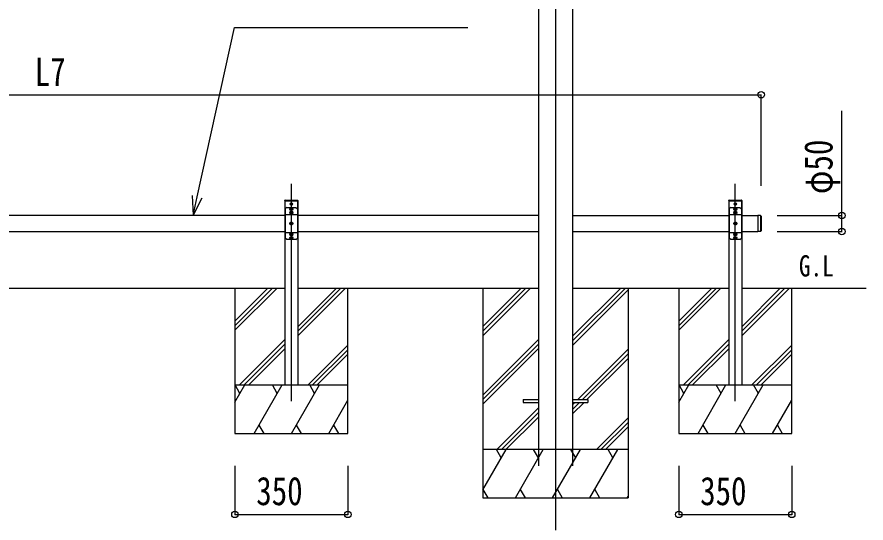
# Model space of a CAD drawing. Units: millimetres, scale not verified. Extents: x -14718 to 14718, y -10395 to 10395.
# Drawn here: x -2058 to 573, y -5136 to -3569 of the extents above; entities that cross this region are included whole.
import ezdxf
from ezdxf.enums import TextEntityAlignment as Align

# ---------------------------------------------------------------- set-up
doc = ezdxf.new("R2010")
doc.units = ezdxf.units.MM
doc.header["$LTSCALE"] = 40
for name, color, linetype in [('0-2_USER1', 3, 'Continuous'), ('0-4_YKK_12', 2, 'Continuous'), ('0-5_YKK_13', 4, 'Continuous'), ('0-6_YKK_A1', 4, 'Continuous'), ('0-7_YKK_D', 6, 'Continuous')]:
    doc.layers.add(name, color=color, linetype=linetype)
doc.styles.add('ＭＳ ゴシック', font='')
doc.styles.get('ＭＳ ゴシック').set_extended_font_data('MS Gothic')

msp = doc.modelspace()

# ---------------------------------------------------------------- linework, layer by layer
at = {"layer": '0-4_YKK_12'}
for p, q in [((-389.41, -2112.58), (-389.41, -5158.25)), ((-1207.74, -4758.25), (-1207.74, -4085.75)), ((167.59, -4758.25), (167.59, -4085.75)), ((-1211.89, -4148.25), (-1203.59, -4148.25)), ((-1207.74, -4152.4), (-1207.74, -4144.1)), ((163.44, -4148.25), (171.74, -4148.25)), ((167.59, -4152.4), (167.59, -4144.1)), ((-1213.48, -4163.75), (-1202.01, -4163.75)), ((-1213.48, -4174.75), (-1202.01, -4174.75)), ((-1207.74, -4169.48), (-1207.74, -4158.01)), ((-1207.74, -4180.48), (-1207.74, -4169.01)), ((161.86, -4163.75), (173.33, -4163.75)), ((161.86, -4174.75), (173.33, -4174.75)), ((167.59, -4169.48), (167.59, -4158.01)), ((167.59, -4180.48), (167.59, -4169.01)), ((-1213.48, -4208.25), (-1202.01, -4208.25)), ((-1207.74, -4213.98), (-1207.74, -4202.51)), ((161.86, -4208.25), (173.33, -4208.25)), ((167.59, -4213.98), (167.59, -4202.51)), ((-1213.48, -4241.75), (-1202.01, -4241.75)), ((-1213.48, -4252.75), (-1202.01, -4252.75)), ((-1207.74, -4247.48), (-1207.74, -4236.01)), ((-1207.74, -4258.48), (-1207.74, -4247.01)), ((161.86, -4241.75), (173.33, -4241.75)), ((161.86, -4252.75), (173.33, -4252.75)), ((167.59, -4247.48), (167.59, -4236.01)), ((167.59, -4258.48), (167.59, -4247.01))]:
    msp.add_line(p, q, dxfattribs=at)
at = {"layer": '0-5_YKK_13'}
for p, q in [((-1228.24, -4138.25), (-1228.15, -4136.69)), ((-1227.24, -4138.25), (-1228.24, -4138.25)), ((-1227.24, -4138.25), (-1188.24, -4138.25)), ((-1227.15, -4135.75), (-1188.34, -4135.75)), ((-1209.79, -4147.9), (-1209.79, -4148.6)), ((-1209.79, -4147.9), (-1208.59, -4147.9)), ((-1209.79, -4148.6), (-1208.59, -4148.6)), ((-1208.09, -4146.2), (-1207.39, -4146.2)), ((-1208.09, -4146.2), (-1208.09, -4147.4)), ((-1208.09, -4149.1), (-1208.09, -4150.3)), ((-1208.09, -4150.3), (-1207.39, -4150.3)), ((-1207.39, -4146.2), (-1207.39, -4147.4)), ((-1207.39, -4149.1), (-1207.39, -4150.3)), ((-1206.89, -4147.9), (-1205.69, -4147.9)), ((-1206.89, -4148.6), (-1205.69, -4148.6)), ((-1205.69, -4147.9), (-1205.69, -4148.6)), ((147.09, -4138.25), (147.19, -4136.69)), ((148.09, -4138.25), (147.09, -4138.25)), ((148.09, -4138.25), (187.09, -4138.25)), ((148.19, -4135.75), (187, -4135.75)), ((165.54, -4147.9), (165.54, -4148.6)), ((165.54, -4147.9), (166.74, -4147.9)), ((165.54, -4148.6), (166.74, -4148.6)), ((167.24, -4146.2), (167.94, -4146.2)), ((167.24, -4146.2), (167.24, -4147.4)), ((167.24, -4149.1), (167.24, -4150.3)), ((167.24, -4150.3), (167.94, -4150.3)), ((167.94, -4146.2), (167.94, -4147.4)), ((167.94, -4149.1), (167.94, -4150.3)), ((168.44, -4147.9), (169.64, -4147.9)), ((168.44, -4148.6), (169.64, -4148.6)), ((169.64, -4147.9), (169.64, -4148.6)), ((-1221.74, -4158.25), (-1226.74, -4163.25)), ((-1226.74, -4163.25), (-1226.74, -4193.53)), ((-1226.74, -4180.65), (-1188.74, -4180.65)), ((-1221.74, -4158.25), (-1208.46, -4158.25)), ((-1210.12, -4163.15), (-1209.08, -4163.14)), ((-1210.12, -4164.34), (-1209.08, -4164.36)), ((-1210.12, -4174.15), (-1209.08, -4174.14)), ((-1210.12, -4175.34), (-1209.08, -4175.36)), ((-1209.08, -4163.14), (-1208.47, -4163.02)), ((-1209.08, -4164.36), (-1208.47, -4164.48)), ((-1209.08, -4174.14), (-1208.47, -4174.02)), ((-1209.08, -4175.36), (-1208.47, -4175.48)), ((-1208.35, -4162.41), (-1208.47, -4163.02)), ((-1208.35, -4165.09), (-1208.47, -4164.48)), ((-1208.35, -4173.41), (-1208.47, -4174.02)), ((-1208.35, -4176.09), (-1208.47, -4175.48)), ((-1208.34, -4161.37), (-1208.35, -4162.41)), ((-1208.34, -4166.13), (-1208.35, -4165.09)), ((-1208.34, -4172.37), (-1208.35, -4173.41)), ((-1208.34, -4177.13), (-1208.35, -4176.09)), ((-1207.15, -4161.37), (-1207.13, -4162.41)), ((-1207.15, -4166.13), (-1207.13, -4165.09)), ((-1207.15, -4172.37), (-1207.13, -4173.41)), ((-1207.15, -4177.13), (-1207.13, -4176.09)), ((-1207.13, -4162.41), (-1207.01, -4163.02)), ((-1207.13, -4165.09), (-1207.01, -4164.48)), ((-1207.13, -4173.41), (-1207.01, -4174.02)), ((-1207.13, -4176.09), (-1207.01, -4175.48)), ((-1207.03, -4158.25), (-1193.74, -4158.25)), ((-1206.4, -4163.14), (-1207.01, -4163.02)), ((-1206.4, -4164.36), (-1207.01, -4164.48)), ((-1206.4, -4174.14), (-1207.01, -4174.02)), ((-1206.4, -4175.36), (-1207.01, -4175.48)), ((-1205.37, -4163.15), (-1206.4, -4163.14)), ((-1205.37, -4164.34), (-1206.4, -4164.36)), ((-1205.37, -4174.15), (-1206.4, -4174.14)), ((-1205.37, -4175.34), (-1206.4, -4175.36)), ((-1193.74, -4158.25), (-1188.74, -4163.25)), ((-1188.74, -4163.25), (-1188.74, -4193.53)), ((153.59, -4158.25), (148.59, -4163.25)), ((148.59, -4163.25), (148.59, -4193.53)), ((148.59, -4180.65), (186.59, -4180.65)), ((153.59, -4158.25), (166.88, -4158.25)), ((165.21, -4163.15), (166.25, -4163.14)), ((165.21, -4164.34), (166.25, -4164.36)), ((165.21, -4174.15), (166.25, -4174.14)), ((165.21, -4175.34), (166.25, -4175.36)), ((166.25, -4163.14), (166.86, -4163.02)), ((166.25, -4164.36), (166.86, -4164.48)), ((166.25, -4174.14), (166.86, -4174.02)), ((166.25, -4175.36), (166.86, -4175.48)), ((166.98, -4162.41), (166.86, -4163.02)), ((166.98, -4165.09), (166.86, -4164.48)), ((166.98, -4173.41), (166.86, -4174.02)), ((166.98, -4176.09), (166.86, -4175.48)), ((167, -4161.37), (166.98, -4162.41)), ((167, -4166.13), (166.98, -4165.09)), ((167, -4172.37), (166.98, -4173.41)), ((167, -4177.13), (166.98, -4176.09)), ((168.18, -4161.37), (168.2, -4162.41)), ((168.18, -4166.13), (168.2, -4165.09)), ((168.18, -4172.37), (168.2, -4173.41)), ((168.18, -4177.13), (168.2, -4176.09)), ((168.2, -4162.41), (168.32, -4163.02)), ((168.2, -4165.09), (168.32, -4164.48)), ((168.2, -4173.41), (168.32, -4174.02)), ((168.2, -4176.09), (168.32, -4175.48)), ((168.31, -4158.25), (181.59, -4158.25)), ((168.93, -4163.14), (168.32, -4163.02)), ((168.93, -4164.36), (168.32, -4164.48)), ((168.93, -4174.14), (168.32, -4174.02)), ((168.93, -4175.36), (168.32, -4175.48)), ((169.96, -4163.15), (168.93, -4163.14)), ((169.97, -4164.34), (168.93, -4164.36)), ((169.96, -4174.15), (168.93, -4174.14)), ((169.97, -4175.34), (168.93, -4175.36)), ((181.59, -4158.25), (186.59, -4163.25)), ((186.59, -4163.25), (186.59, -4193.53)), ((-1226.74, -4194.96), (-1226.74, -4221.53)), ((-1210.12, -4207.65), (-1209.08, -4207.64)), ((-1210.12, -4208.84), (-1209.08, -4208.86)), ((-1209.08, -4207.64), (-1208.47, -4207.52)), ((-1209.08, -4208.86), (-1208.47, -4208.98)), ((-1208.35, -4206.91), (-1208.47, -4207.52)), ((-1208.34, -4205.87), (-1208.35, -4206.91)), ((-1207.15, -4205.87), (-1207.13, -4206.91)), ((-1207.13, -4206.91), (-1207.01, -4207.52)), ((-1206.4, -4207.64), (-1207.01, -4207.52)), ((-1206.4, -4208.86), (-1207.01, -4208.98)), ((-1205.37, -4207.65), (-1206.4, -4207.64)), ((-1205.37, -4208.84), (-1206.4, -4208.86)), ((-1188.74, -4194.96), (-1188.74, -4221.53)), ((148.59, -4194.96), (148.59, -4221.53)), ((165.21, -4207.65), (166.25, -4207.64)), ((165.21, -4208.84), (166.25, -4208.86)), ((166.25, -4207.64), (166.86, -4207.52)), ((166.25, -4208.86), (166.86, -4208.98)), ((166.98, -4206.91), (166.86, -4207.52)), ((167, -4205.87), (166.98, -4206.91)), ((168.18, -4205.87), (168.2, -4206.91)), ((168.2, -4206.91), (168.32, -4207.52)), ((168.93, -4207.64), (168.32, -4207.52)), ((168.93, -4208.86), (168.32, -4208.98)), ((169.96, -4207.65), (168.93, -4207.64)), ((169.97, -4208.84), (168.93, -4208.86)), ((186.59, -4194.96), (186.59, -4221.53)), ((237.59, -4183.25), (237.59, -4233.25)), ((245.59, -4183.25), (237.59, -4183.25)), ((245.59, -4183.25), (245.59, -4233.25)), ((247.59, -4185.25), (245.59, -4183.25)), ((247.59, -4185.25), (247.59, -4231.25)), ((-1226.74, -4222.96), (-1226.74, -4253.25)), ((-1208.35, -4209.59), (-1208.47, -4208.98)), ((-1208.34, -4210.63), (-1208.35, -4209.59)), ((-1207.15, -4210.63), (-1207.13, -4209.59)), ((-1207.13, -4209.59), (-1207.01, -4208.98)), ((-1188.74, -4222.96), (-1188.74, -4253.25)), ((148.59, -4222.96), (148.59, -4253.25)), ((166.98, -4209.59), (166.86, -4208.98)), ((167, -4210.63), (166.98, -4209.59)), ((168.18, -4210.63), (168.2, -4209.59)), ((168.2, -4209.59), (168.32, -4208.98)), ((186.59, -4222.96), (186.59, -4253.25)), ((245.59, -4233.25), (237.59, -4233.25)), ((247.59, -4231.25), (245.59, -4233.25)), ((-1226.74, -4235.85), (-1188.74, -4235.85)), ((-1221.74, -4258.25), (-1226.74, -4253.25)), ((-1208.46, -4258.25), (-1221.74, -4258.25)), ((-1210.12, -4241.15), (-1209.08, -4241.14)), ((-1210.12, -4242.34), (-1209.08, -4242.36)), ((-1210.12, -4252.15), (-1209.08, -4252.14)), ((-1210.12, -4253.34), (-1209.08, -4253.36)), ((-1209.08, -4241.14), (-1208.47, -4241.02)), ((-1209.08, -4242.36), (-1208.47, -4242.48)), ((-1209.08, -4252.14), (-1208.47, -4252.02)), ((-1209.08, -4253.36), (-1208.47, -4253.48)), ((-1208.35, -4240.41), (-1208.47, -4241.02)), ((-1208.35, -4243.09), (-1208.47, -4242.48)), ((-1208.35, -4251.41), (-1208.47, -4252.02)), ((-1208.35, -4254.09), (-1208.47, -4253.48)), ((-1208.34, -4239.37), (-1208.35, -4240.41)), ((-1208.34, -4244.13), (-1208.35, -4243.09)), ((-1208.34, -4250.37), (-1208.35, -4251.41)), ((-1208.34, -4255.13), (-1208.35, -4254.09)), ((-1207.15, -4239.37), (-1207.13, -4240.41)), ((-1207.15, -4244.13), (-1207.13, -4243.09)), ((-1207.15, -4250.37), (-1207.13, -4251.41)), ((-1207.15, -4255.13), (-1207.13, -4254.09)), ((-1207.13, -4240.41), (-1207.01, -4241.02)), ((-1207.13, -4243.09), (-1207.01, -4242.48)), ((-1207.13, -4251.41), (-1207.01, -4252.02)), ((-1207.13, -4254.09), (-1207.01, -4253.48)), ((-1193.74, -4258.25), (-1207.03, -4258.25)), ((-1206.4, -4241.14), (-1207.01, -4241.02)), ((-1206.4, -4242.36), (-1207.01, -4242.48)), ((-1206.4, -4252.14), (-1207.01, -4252.02)), ((-1206.4, -4253.36), (-1207.01, -4253.48)), ((-1205.37, -4241.15), (-1206.4, -4241.14)), ((-1205.37, -4242.34), (-1206.4, -4242.36)), ((-1205.37, -4252.15), (-1206.4, -4252.14)), ((-1205.37, -4253.34), (-1206.4, -4253.36)), ((-1193.74, -4258.25), (-1188.74, -4253.25)), ((148.59, -4235.85), (186.59, -4235.85)), ((153.59, -4258.25), (148.59, -4253.25)), ((166.88, -4258.25), (153.59, -4258.25)), ((165.21, -4241.15), (166.25, -4241.14)), ((165.21, -4242.34), (166.25, -4242.36)), ((165.21, -4252.15), (166.25, -4252.14)), ((165.21, -4253.34), (166.25, -4253.36)), ((166.25, -4241.14), (166.86, -4241.02)), ((166.25, -4242.36), (166.86, -4242.48)), ((166.25, -4252.14), (166.86, -4252.02)), ((166.25, -4253.36), (166.86, -4253.48)), ((166.98, -4240.41), (166.86, -4241.02)), ((166.98, -4243.09), (166.86, -4242.48)), ((166.98, -4251.41), (166.86, -4252.02)), ((166.98, -4254.09), (166.86, -4253.48)), ((167, -4239.37), (166.98, -4240.41)), ((167, -4244.13), (166.98, -4243.09)), ((167, -4250.37), (166.98, -4251.41)), ((167, -4255.13), (166.98, -4254.09)), ((168.18, -4239.37), (168.2, -4240.41)), ((168.18, -4244.13), (168.2, -4243.09)), ((168.18, -4250.37), (168.2, -4251.41)), ((168.18, -4255.13), (168.2, -4254.09)), ((168.2, -4240.41), (168.32, -4241.02)), ((168.2, -4243.09), (168.32, -4242.48)), ((168.2, -4251.41), (168.32, -4252.02)), ((168.2, -4254.09), (168.32, -4253.48)), ((181.59, -4258.25), (168.31, -4258.25)), ((168.93, -4241.14), (168.32, -4241.02)), ((168.93, -4242.36), (168.32, -4242.48)), ((168.93, -4252.14), (168.32, -4252.02)), ((168.93, -4253.36), (168.32, -4253.48)), ((169.96, -4241.15), (168.93, -4241.14)), ((169.97, -4242.34), (168.93, -4242.36)), ((169.96, -4252.15), (168.93, -4252.14)), ((169.97, -4253.34), (168.93, -4253.36)), ((181.59, -4258.25), (186.59, -4253.25)), ((-489.41, -4753.75), (-489.41, -4762.75)), ((-489.41, -4753.75), (-442.41, -4753.75)), ((-336.41, -4753.75), (-289.41, -4753.75)), ((-289.41, -4753.75), (-289.41, -4762.75)), ((-489.41, -4762.75), (-442.41, -4762.75)), ((-336.41, -4762.75), (-289.41, -4762.75))]:
    msp.add_line(p, q, dxfattribs=at)
for points in [[(-1187.34, -4136.69), (-1187.24, -4138.25), (-1188.24, -4138.25)], [(188, -4136.69), (188.09, -4138.25), (187.09, -4138.25)]]:
    msp.add_lwpolyline(points, dxfattribs=at)
for centre, radius in [((-1207.74, -4148.25), 3.75), ((167.59, -4148.25), 3.75), ((-1207.74, -4163.75), 4.74), ((-1207.74, -4174.75), 4.74), ((167.59, -4163.75), 4.74), ((167.59, -4174.75), 4.74), ((-1207.74, -4208.25), 4.74), ((167.59, -4208.25), 4.74), ((-1207.74, -4241.75), 4.74), ((-1207.74, -4252.75), 4.74), ((167.59, -4241.75), 4.74), ((167.59, -4252.75), 4.74)]:
    msp.add_circle(centre, radius, dxfattribs=at)
for centre, radius, start, end in [((-1227.15, -4136.75), 1, 90, 176.5), ((-1208.59, -4147.4), 0.5, 270, 0), ((-1208.59, -4149.1), 0.5, 0, 90), ((-1206.89, -4147.4), 0.5, 180, 270), ((-1206.89, -4149.1), 0.5, 90, 180), ((-1188.34, -4136.75), 1, 3.5, 90), ((148.19, -4136.75), 1, 90, 176.5), ((166.74, -4147.4), 0.5, 270, 0), ((166.74, -4149.1), 0.5, 0, 90), ((168.44, -4147.4), 0.5, 180, 270), ((168.44, -4149.1), 0.5, 90, 180), ((187, -4136.75), 1, 3.5, 90), ((-1207.74, -4163.75), 2.45, 165.9892, 194.0108), ((-1207.74, -4174.75), 2.45, 165.9892, 194.0108), ((-1207.74, -4157.55), 1, 224.427, 315.573), ((-1207.74, -4163.75), 2.45, 75.9892, 104.0108), ((-1207.74, -4163.75), 2.45, 255.9892, 284.0108), ((-1207.74, -4174.75), 2.45, 75.9892, 104.0108), ((-1207.74, -4174.75), 2.45, 255.9892, 284.0108), ((-1207.74, -4163.75), 2.45, 345.9892, 14.0108), ((-1207.74, -4174.75), 2.45, 345.9892, 14.0108), ((167.59, -4163.75), 2.45, 165.9892, 194.0108), ((167.59, -4174.75), 2.45, 165.9892, 194.0108), ((167.59, -4157.55), 1, 224.427, 315.573), ((167.59, -4163.75), 2.45, 75.9892, 104.0108), ((167.59, -4163.75), 2.45, 255.9892, 284.0108), ((167.59, -4174.75), 2.45, 75.9892, 104.0108), ((167.59, -4174.75), 2.45, 255.9892, 284.0108), ((167.59, -4163.75), 2.45, 345.9892, 14.0108), ((167.59, -4174.75), 2.45, 345.9892, 14.0108), ((-1227.44, -4194.25), 1, 314.427, 45.573), ((-1207.74, -4208.25), 2.45, 165.9892, 194.0108), ((-1207.74, -4208.25), 2.45, 75.9892, 104.0108), ((-1207.74, -4208.25), 2.45, 345.9892, 14.0108), ((-1188.04, -4194.25), 1, 134.427, 225.573), ((147.89, -4194.25), 1, 314.427, 45.573), ((167.59, -4208.25), 2.45, 165.9892, 194.0108), ((167.59, -4208.25), 2.45, 75.9892, 104.0108), ((167.59, -4208.25), 2.45, 345.9892, 14.0108), ((187.29, -4194.25), 1, 134.427, 225.573), ((-1227.44, -4222.25), 1, 314.427, 45.573), ((-1207.74, -4208.25), 2.45, 255.9892, 284.0108), ((-1188.04, -4222.25), 1, 134.427, 225.573), ((147.89, -4222.25), 1, 314.427, 45.573), ((167.59, -4208.25), 2.45, 255.9892, 284.0108), ((187.29, -4222.25), 1, 134.427, 225.573), ((-1207.74, -4241.75), 2.45, 165.9892, 194.0108), ((-1207.74, -4252.75), 2.45, 165.9892, 194.0108), ((-1207.74, -4258.95), 1, 44.427, 135.573), ((-1207.74, -4241.75), 2.45, 75.9892, 104.0108), ((-1207.74, -4241.75), 2.45, 255.9892, 284.0108), ((-1207.74, -4252.75), 2.45, 75.9892, 104.0108), ((-1207.74, -4252.75), 2.45, 255.9892, 284.0108), ((-1207.74, -4241.75), 2.45, 345.9892, 14.0108), ((-1207.74, -4252.75), 2.45, 345.9892, 14.0108), ((167.59, -4241.75), 2.45, 165.9892, 194.0108), ((167.59, -4252.75), 2.45, 165.9892, 194.0108), ((167.59, -4258.95), 1, 44.427, 135.573), ((167.59, -4241.75), 2.45, 75.9892, 104.0108), ((167.59, -4241.75), 2.45, 255.9892, 284.0108), ((167.59, -4252.75), 2.45, 75.9892, 104.0108), ((167.59, -4252.75), 2.45, 255.9892, 284.0108), ((167.59, -4241.75), 2.45, 345.9892, 14.0108), ((167.59, -4252.75), 2.45, 345.9892, 14.0108)]:
    msp.add_arc(centre, radius, start, end, dxfattribs=at)
at = {"layer": '0-6_YKK_A1'}
for p, q in [((-442.41, -2348.58), (-442.41, -4958.25)), ((-336.41, -2348.58), (-336.41, -4958.25)), ((-1227.74, -4138.25), (-1187.74, -4138.25)), ((-1227.74, -4138.25), (-1227.74, -4708.25)), ((-1187.74, -4163.58), (-1187.74, -4138.25)), ((-1187.74, -4138.25), (-1187.74, -4708.25)), ((147.59, -4138.25), (187.59, -4138.25)), ((147.59, -4138.25), (147.59, -4708.25)), ((187.59, -4163.58), (187.59, -4138.25)), ((187.59, -4138.25), (187.59, -4708.25)), ((-1227.74, -4183.25), (-2563.07, -4183.25)), ((-442.41, -4183.25), (-1187.74, -4183.25)), ((-336.41, -4183.25), (147.59, -4183.25)), ((187.59, -4183.25), (237.59, -4183.25)), ((237.59, -4183.25), (237.59, -4233.25)), ((-2563.07, -4233.25), (-1227.74, -4233.25)), ((-1187.74, -4233.25), (-442.41, -4233.25)), ((-336.41, -4233.25), (147.59, -4233.25)), ((187.59, -4233.25), (237.59, -4233.25)), ((-2563.07, -4408.25), (-1227.74, -4408.25)), ((-1382.74, -4408.25), (-1382.74, -4858.25)), ((-1382.74, -4510.6), (-1280.39, -4408.25)), ((-1382.74, -4524.74), (-1266.25, -4408.25)), ((-1382.74, -4538.88), (-1252.11, -4408.25)), ((-1187.74, -4408.25), (-442.41, -4408.25)), ((-1187.74, -4556.01), (-1039.98, -4408.25)), ((-1187.74, -4541.87), (-1054.12, -4408.25)), ((-1187.74, -4527.73), (-1068.26, -4408.25)), ((-1032.74, -4858.25), (-1032.74, -4408.25)), ((-614.61, -4408.25), (-614.61, -5058.25)), ((-614.61, -4527.43), (-495.43, -4408.25)), ((-614.61, -4541.57), (-481.29, -4408.25)), ((-614.61, -4555.71), (-467.14, -4408.25)), ((-336.41, -4408.25), (147.59, -4408.25)), ((-336.41, -4571.73), (-172.92, -4408.25)), ((-336.41, -4557.59), (-187.06, -4408.25)), ((-336.41, -4585.88), (-164.41, -4413.88)), ((-164.61, -4408.25), (-164.61, -5058.25)), ((-7.41, -4408.25), (-7.41, -4858.25)), ((-7.41, -4510.6), (94.94, -4408.25)), ((-7.41, -4524.74), (109.08, -4408.25)), ((-7.41, -4538.88), (123.23, -4408.25)), ((187.59, -4408.25), (572.59, -4408.25)), ((187.59, -4556.01), (335.36, -4408.25)), ((187.59, -4541.87), (321.22, -4408.25)), ((187.59, -4527.73), (307.07, -4408.25)), ((342.59, -4858.25), (342.59, -4408.25)), ((-1368.26, -4708.25), (-1227.74, -4567.73)), ((-614.61, -4739.56), (-442.41, -4567.36)), ((7.07, -4708.25), (147.59, -4567.73)), ((-1354.12, -4708.25), (-1227.74, -4581.87)), ((-1339.98, -4708.25), (-1227.74, -4596.01)), ((-1156.13, -4708.25), (-1032.74, -4584.86)), ((-1141.99, -4708.25), (-1032.74, -4599)), ((-614.61, -4753.7), (-442.41, -4581.5)), ((-614.61, -4767.84), (-442.41, -4595.64)), ((-320.43, -4753.75), (-164.61, -4597.92)), ((21.21, -4708.25), (147.59, -4581.87)), ((35.35, -4708.25), (147.59, -4596.01)), ((219.2, -4708.25), (342.59, -4584.86)), ((233.35, -4708.25), (342.59, -4599)), ((-1127.85, -4708.25), (-1032.74, -4613.14)), ((-306.29, -4753.75), (-164.61, -4612.07)), ((-292.15, -4753.75), (-164.61, -4626.21)), ((247.49, -4708.25), (342.59, -4613.14)), ((-1382.74, -4761.36), (-1352.08, -4708.25)), ((-1382.74, -4708.25), (-1032.74, -4708.25)), ((-1367.08, -4734.23), (-1382.08, -4708.25)), ((-1323.21, -4858.25), (-1236.61, -4708.25)), ((-1251.61, -4734.23), (-1266.61, -4708.25)), ((-1227.74, -4708.25), (-1187.74, -4708.25)), ((-1207.74, -4858.25), (-1121.14, -4708.25)), ((-1136.14, -4734.23), (-1151.14, -4708.25)), ((-7.41, -4761.36), (23.26, -4708.25)), ((-7.41, -4708.25), (342.59, -4708.25)), ((8.26, -4734.23), (-6.74, -4708.25)), ((52.13, -4858.25), (138.73, -4708.25)), ((123.73, -4734.23), (108.73, -4708.25)), ((147.59, -4708.25), (187.59, -4708.25)), ((167.6, -4858.25), (254.2, -4708.25)), ((239.2, -4734.23), (224.2, -4708.25)), ((-1092.27, -4858.25), (-1032.74, -4755.15)), ((283.07, -4858.25), (342.59, -4755.15)), ((-571.17, -4908.25), (-442.41, -4779.49)), ((-336.41, -4798.01), (-301.15, -4762.75)), ((-336.41, -4769.72), (-329.43, -4762.75)), ((-336.41, -4783.86), (-315.29, -4762.75)), ((-557.03, -4908.25), (-442.41, -4793.63)), ((-542.88, -4908.25), (-442.41, -4807.77)), ((-262.8, -4908.25), (-164.61, -4810.06)), ((-1308.21, -4832.27), (-1293.21, -4858.25)), ((-1192.74, -4832.27), (-1177.74, -4858.25)), ((-1077.27, -4832.27), (-1062.27, -4858.25)), ((-248.66, -4908.25), (-164.61, -4824.2)), ((-234.51, -4908.25), (-164.61, -4838.34)), ((67.12, -4832.27), (82.12, -4858.25)), ((182.59, -4832.27), (197.59, -4858.25)), ((298.06, -4832.27), (313.06, -4858.25)), ((-1382.74, -4858.25), (-1032.74, -4858.25)), ((-7.41, -4858.25), (342.59, -4858.25)), ((-164.61, -4908.25), (-614.61, -4908.25)), ((-614.61, -5032.64), (-542.79, -4908.25)), ((-557.79, -4934.23), (-572.79, -4908.25)), ((-513.92, -5058.25), (-427.32, -4908.25)), ((-442.32, -4934.23), (-457.32, -4908.25)), ((-398.45, -5058.25), (-311.85, -4908.25)), ((-326.85, -4934.23), (-341.85, -4908.25)), ((-282.98, -5058.25), (-196.38, -4908.25)), ((-211.38, -4934.23), (-226.38, -4908.25)), ((-614.39, -5032.27), (-599.39, -5058.25)), ((-498.92, -5032.27), (-483.92, -5058.25)), ((-383.45, -5032.27), (-368.45, -5058.25)), ((-267.98, -5032.27), (-252.98, -5058.25)), ((-614.61, -5058.25), (-164.61, -5058.25)), ((-167.51, -5058.25), (-164.61, -5053.22))]:
    msp.add_line(p, q, dxfattribs=at)
at = {"layer": '0-7_YKK_D'}
for p, q in [((-4038.41, -3809.4), (247.59, -3809.4)), ((247.59, -4091.2), (247.59, -3808.4)), ((297.59, -4183.25), (498.59, -4183.25)), ((297.59, -4233.25), (498.59, -4233.25)), ((-1382.84, -4958.25), (-1382.84, -5110.25)), ((-1032.84, -4958.25), (-1032.84, -5110.25)), ((-7.51, -4958.25), (-7.51, -5110.25)), ((342.49, -4958.25), (342.49, -5110.25)), ((-1382.84, -5109.25), (-1032.84, -5109.25)), ((-7.51, -5109.25), (342.49, -5109.25))]:
    msp.add_line(p, q, dxfattribs=at)
for points in [[(-1512.33, -4183.25), (-1499.5, -4125.15), (-1383.88, -3601.57), (-661.58, -3601.57)], [(497.59, -4233.25), (497.59, -4183.25), (497.59, -3858.78)], [(-1515.07, -4121.71), (-1512.33, -4183.25), (-1483.93, -4128.58)]]:
    msp.add_lwpolyline(points, dxfattribs=at)
for centre in [(247.59, -3809.4), (497.59, -4183.25), (497.59, -4233.25), (-1382.84, -5109.25), (-1032.84, -5109.25), (-7.51, -5109.25), (342.49, -5109.25)]:
    msp.add_circle(centre, 10, dxfattribs=at)

# ---------------------------------------------------------------- texts
at = {"layer": '0-2_USER1', "style": 'ＭＳ ゴシック', "width": 0.8}
msp.add_text('G.L', height=65.98, dxfattribs=at).set_placement((364.73, -4392.15), align=Align.BOTTOM_LEFT)
at = {"layer": '0-7_YKK_D', "style": 'ＭＳ ゴシック', "width": 0.8}
for s, p in [('L7', (-2003.13, -3808.6)), ('350', (-1316.64, -5106.91)), ('350', (58.69, -5106.91))]:
    msp.add_text(s, height=87.98, dxfattribs=at).set_placement(p, align=Align.BOTTOM_LEFT)
msp.add_text('φ50', height=87.98, rotation=90, dxfattribs=at).set_placement((495.25, -4117.11), align=Align.BOTTOM_LEFT)

doc.saveas('drawing.dxf')
